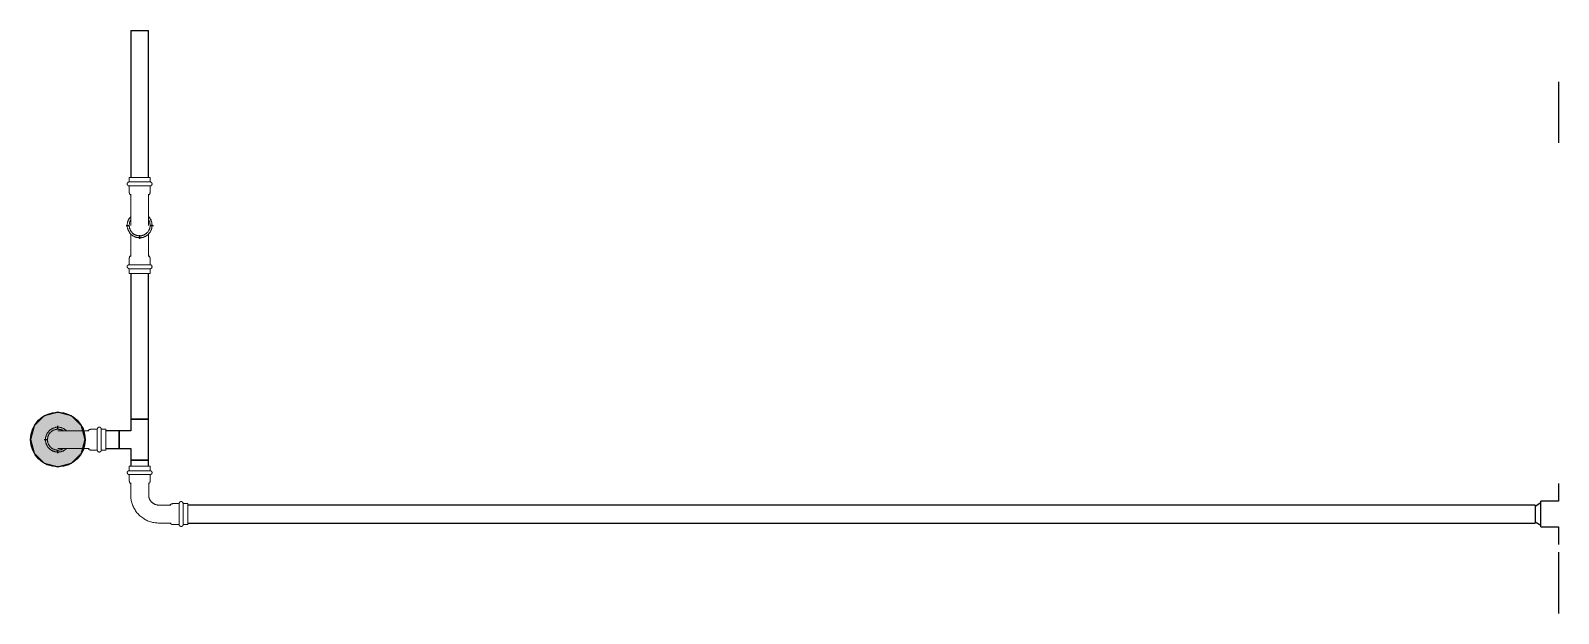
# Model space of a CAD drawing. Header units: inches. Extents: x -3327 to -1, y 8 to 1328.
# Drawn here: x -1638.5 to -1526.5, y 433.9 to 476.6 of the extents above; entities that cross this region are included whole.
import ezdxf

# ---------------------------------------------------------------- set-up
doc = ezdxf.new("R2010")
doc.units = ezdxf.units.IN
doc.header["$MEASUREMENT"] = 0
doc.layers.add('P-PIPE', color=3, linetype='Continuous', lineweight=9)
doc.layers.add('X - REF - FP', color=7, linetype='Continuous', true_color=0xb90000)

# ---------------------------------------------------------------- blocks, each defined once
blk = doc.blocks.new('Victaulic-VicPress316-Elbow 90-45deg Style P568_P571 - Standard-V2-SECOND LEVEL')
at = {"layer": 'P-PIPE'}
for p, q in [((-3203.7, 731.1), (-3203.7, 730.2)), ((-3202.39, 730.21), (-3202.39, 731.1)), ((-3203.81, 730.05), (-3203.81, 729.6)), ((-3203.05, 729.6), (-3203.81, 729.6)), ((-3202.28, 729.6), (-3203.05, 729.6)), ((-3202.28, 729.6), (-3202.28, 730.05)), ((-3203.81, 729.31), (-3203.81, 728.97)), ((-3203.05, 729.31), (-3203.81, 729.31)), ((-3203.81, 728.97), (-3203.05, 728.97)), ((-3202.28, 729.31), (-3203.05, 729.31)), ((-3203.05, 728.97), (-3202.28, 728.97)), ((-3202.28, 728.97), (-3202.28, 729.31))]:
    blk.add_line(p, q, dxfattribs=at)
at = {"layer": 'P-PIPE', "flags": 128}
for points in [[(-3203.05, 733.4), (-3203.08, 733.4), (-3203.12, 733.4), (-3203.16, 733.4), (-3203.19, 733.39), (-3203.23, 733.38), (-3203.26, 733.38), (-3203.3, 733.37), (-3203.33, 733.36), (-3203.37, 733.34), (-3203.4, 733.33), (-3203.43, 733.32), (-3203.47, 733.3), (-3203.5, 733.28), (-3203.53, 733.26), (-3203.56, 733.24), (-3203.59, 733.22), (-3203.62, 733.2), (-3203.65, 733.18), (-3203.67, 733.15), (-3203.7, 733.13), (-3203.73, 733.1), (-3203.75, 733.07), (-3203.77, 733.04), (-3203.79, 733.01), (-3203.81, 732.98), (-3203.83, 732.95), (-3203.85, 732.92), (-3203.87, 732.89), (-3203.88, 732.85), (-3203.9, 732.82), (-3203.91, 732.79), (-3203.92, 732.75), (-3203.93, 732.72), (-3203.94, 732.68), (-3203.94, 732.65), (-3203.95, 732.61), (-3203.95, 732.57), (-3203.96, 732.54), (-3203.96, 732.5), (-3203.96, 732.46), (-3203.96, 732.43), (-3203.95, 732.39), (-3203.95, 732.35), (-3203.94, 732.32), (-3203.93, 732.28), (-3203.93, 732.25), (-3203.91, 732.21), (-3203.9, 732.18), (-3203.89, 732.14), (-3203.88, 732.11), (-3203.86, 732.08), (-3203.84, 732.05), (-3203.82, 732.01), (-3203.8, 731.98), (-3203.78, 731.95), (-3203.76, 731.92), (-3203.74, 731.9), (-3203.71, 731.87)], [(-3203.05, 733.26), (-3203.08, 733.26), (-3203.11, 733.25), (-3203.14, 733.25), (-3203.17, 733.25), (-3203.2, 733.24), (-3203.23, 733.23), (-3203.26, 733.23), (-3203.29, 733.22), (-3203.32, 733.21), (-3203.34, 733.2), (-3203.37, 733.18), (-3203.4, 733.17), (-3203.43, 733.16), (-3203.45, 733.14), (-3203.48, 733.12), (-3203.5, 733.1), (-3203.53, 733.09), (-3203.55, 733.07), (-3203.57, 733.05), (-3203.6, 733.02), (-3203.62, 733), (-3203.64, 732.98), (-3203.66, 732.95), (-3203.67, 732.93), (-3203.69, 732.9), (-3203.71, 732.88), (-3203.72, 732.85), (-3203.74, 732.82), (-3203.75, 732.8), (-3203.76, 732.77), (-3203.77, 732.74), (-3203.78, 732.71), (-3203.79, 732.68), (-3203.8, 732.65), (-3203.8, 732.62), (-3203.81, 732.59), (-3203.81, 732.56), (-3203.81, 732.53), (-3203.81, 732.5), (-3203.81, 732.47), (-3203.81, 732.44), (-3203.81, 732.41), (-3203.8, 732.38), (-3203.8, 732.35), (-3203.79, 732.32), (-3203.78, 732.29), (-3203.78, 732.26), (-3203.77, 732.23), (-3203.76, 732.2), (-3203.74, 732.17), (-3203.73, 732.14), (-3203.72, 732.12), (-3203.7, 732.1)], [(-3202.39, 731.86), (-3202.37, 731.88), (-3202.34, 731.91), (-3202.32, 731.94), (-3202.3, 731.97), (-3202.28, 732), (-3202.26, 732.03), (-3202.24, 732.06), (-3202.23, 732.09), (-3202.21, 732.13), (-3202.2, 732.16), (-3202.18, 732.19), (-3202.17, 732.23), (-3202.16, 732.26), (-3202.15, 732.3), (-3202.15, 732.33), (-3202.14, 732.37), (-3202.14, 732.41), (-3202.14, 732.44), (-3202.13, 732.48), (-3202.13, 732.52), (-3202.14, 732.55), (-3202.14, 732.59), (-3202.14, 732.63), (-3202.15, 732.66), (-3202.16, 732.7), (-3202.17, 732.73), (-3202.18, 732.77), (-3202.19, 732.8), (-3202.2, 732.84), (-3202.22, 732.87), (-3202.23, 732.9), (-3202.25, 732.93), (-3202.27, 732.97), (-3202.29, 733), (-3202.31, 733.03), (-3202.33, 733.06), (-3202.35, 733.08), (-3202.38, 733.11), (-3202.4, 733.14), (-3202.43, 733.16), (-3202.46, 733.19), (-3202.49, 733.21), (-3202.51, 733.23), (-3202.55, 733.25), (-3202.58, 733.27), (-3202.61, 733.29), (-3202.64, 733.31), (-3202.67, 733.32), (-3202.71, 733.34), (-3202.74, 733.35), (-3202.78, 733.36), (-3202.81, 733.37), (-3202.85, 733.38), (-3202.88, 733.39), (-3202.92, 733.39), (-3202.95, 733.4), (-3202.99, 733.4), (-3203.03, 733.4), (-3203.05, 733.4)], [(-3202.39, 732.1), (-3202.37, 732.13), (-3202.36, 732.16), (-3202.34, 732.18), (-3202.33, 732.21), (-3202.32, 732.24), (-3202.31, 732.27), (-3202.3, 732.3), (-3202.3, 732.33), (-3202.29, 732.36), (-3202.29, 732.39), (-3202.28, 732.42), (-3202.28, 732.45), (-3202.28, 732.48), (-3202.28, 732.51), (-3202.28, 732.54), (-3202.28, 732.57), (-3202.29, 732.6), (-3202.29, 732.63), (-3202.3, 732.66), (-3202.31, 732.69), (-3202.32, 732.72), (-3202.33, 732.75), (-3202.34, 732.78), (-3202.35, 732.81), (-3202.36, 732.84), (-3202.38, 732.86), (-3202.39, 732.89), (-3202.41, 732.92), (-3202.43, 732.94), (-3202.44, 732.97), (-3202.46, 732.99), (-3202.48, 733.01), (-3202.51, 733.03), (-3202.53, 733.06), (-3202.55, 733.08), (-3202.58, 733.09), (-3202.6, 733.11), (-3202.62, 733.13), (-3202.65, 733.15), (-3202.68, 733.16), (-3202.7, 733.18), (-3202.73, 733.19), (-3202.76, 733.2), (-3202.79, 733.21), (-3202.82, 733.22), (-3202.85, 733.23), (-3202.88, 733.24), (-3202.91, 733.24), (-3202.94, 733.25), (-3202.97, 733.25), (-3203, 733.26), (-3203.03, 733.26), (-3203.05, 733.26)], [(-3203.7, 732.49), (-3203.7, 732.49), (-3203.7, 732.49), (-3203.7, 732.48), (-3203.7, 732.47), (-3203.7, 732.46), (-3203.7, 732.45), (-3203.7, 732.44), (-3203.7, 732.42), (-3203.7, 732.4), (-3203.7, 732.38), (-3203.7, 732.36), (-3203.7, 732.33), (-3203.7, 732.31), (-3203.7, 732.28), (-3203.7, 732.25), (-3203.7, 732.21), (-3203.7, 732.18), (-3203.7, 732.14), (-3203.7, 732.11), (-3203.7, 732.07), (-3203.7, 732.03), (-3203.7, 731.98), (-3203.7, 731.94), (-3203.7, 731.9), (-3203.7, 731.85), (-3203.7, 731.8), (-3203.7, 731.75), (-3203.7, 731.7), (-3203.7, 731.65), (-3203.7, 731.6), (-3203.7, 731.55), (-3203.7, 731.5), (-3203.7, 731.44), (-3203.7, 731.39), (-3203.7, 731.33), (-3203.7, 731.28), (-3203.7, 731.22), (-3203.7, 731.17), (-3203.7, 731.11), (-3203.7, 731.1)], [(-3202.39, 731.1), (-3202.39, 731.15), (-3202.39, 731.21), (-3202.39, 731.26), (-3202.39, 731.32), (-3202.39, 731.37), (-3202.39, 731.43), (-3202.39, 731.48), (-3202.39, 731.54), (-3202.39, 731.59), (-3202.39, 731.64), (-3202.39, 731.69), (-3202.39, 731.74), (-3202.39, 731.79), (-3202.39, 731.84), (-3202.39, 731.88), (-3202.39, 731.93), (-3202.39, 731.97), (-3202.39, 732.02), (-3202.39, 732.06), (-3202.39, 732.1), (-3202.39, 732.13), (-3202.39, 732.17), (-3202.39, 732.21), (-3202.39, 732.24), (-3202.39, 732.27), (-3202.39, 732.3), (-3202.39, 732.33), (-3202.39, 732.35), (-3202.39, 732.37), (-3202.39, 732.4), (-3202.39, 732.41), (-3202.39, 732.43), (-3202.39, 732.45), (-3202.39, 732.46), (-3202.39, 732.47), (-3202.39, 732.48), (-3202.39, 732.48), (-3202.39, 732.49), (-3202.39, 732.49), (-3202.39, 732.49)], [(-3203.81, 729.31), (-3203.82, 729.31), (-3203.82, 729.31), (-3203.83, 729.31), (-3203.84, 729.31), (-3203.84, 729.31), (-3203.85, 729.31), (-3203.85, 729.31), (-3203.86, 729.32), (-3203.86, 729.32), (-3203.87, 729.32), (-3203.87, 729.32), (-3203.88, 729.32), (-3203.88, 729.33), (-3203.89, 729.33), (-3203.89, 729.33), (-3203.9, 729.34), (-3203.9, 729.34), (-3203.91, 729.34), (-3203.91, 729.35), (-3203.92, 729.35), (-3203.92, 729.36), (-3203.92, 729.36), (-3203.93, 729.37), (-3203.93, 729.37), (-3203.93, 729.38), (-3203.94, 729.38), (-3203.94, 729.39), (-3203.94, 729.39), (-3203.95, 729.4), (-3203.95, 729.4), (-3203.95, 729.41), (-3203.95, 729.41), (-3203.95, 729.42), (-3203.95, 729.42), (-3203.96, 729.43), (-3203.96, 729.44), (-3203.96, 729.44), (-3203.96, 729.45), (-3203.96, 729.45), (-3203.96, 729.46), (-3203.96, 729.46), (-3203.96, 729.47), (-3203.96, 729.48), (-3203.96, 729.48), (-3203.95, 729.49), (-3203.95, 729.49), (-3203.95, 729.5), (-3203.95, 729.5), (-3203.95, 729.51), (-3203.94, 729.51), (-3203.94, 729.52), (-3203.94, 729.52), (-3203.94, 729.53), (-3203.93, 729.53), (-3203.93, 729.54), (-3203.93, 729.54), (-3203.92, 729.55), (-3203.92, 729.55), (-3203.92, 729.56), (-3203.91, 729.56), (-3203.91, 729.57), (-3203.9, 729.57), (-3203.9, 729.57), (-3203.89, 729.58), (-3203.89, 729.58), (-3203.88, 729.58), (-3203.88, 729.58), (-3203.87, 729.59), (-3203.87, 729.59), (-3203.86, 729.59), (-3203.86, 729.59), (-3203.85, 729.59), (-3203.84, 729.6), (-3203.84, 729.6), (-3203.83, 729.6), (-3203.83, 729.6), (-3203.82, 729.6), (-3203.82, 729.6), (-3203.81, 729.6)], [(-3203.81, 730.05), (-3203.81, 730.06), (-3203.81, 730.07), (-3203.81, 730.08), (-3203.81, 730.09), (-3203.81, 730.11), (-3203.8, 730.12), (-3203.8, 730.13), (-3203.8, 730.14), (-3203.8, 730.15), (-3203.79, 730.16), (-3203.79, 730.17), (-3203.78, 730.18), (-3203.78, 730.19), (-3203.77, 730.2), (-3203.76, 730.2), (-3203.76, 730.21), (-3203.75, 730.22), (-3203.74, 730.23), (-3203.74, 730.24), (-3203.73, 730.25), (-3203.72, 730.25), (-3203.71, 730.26), (-3203.71, 730.27), (-3203.7, 730.27)], [(-3203.05, 729.6), (-3203.08, 729.6), (-3203.11, 729.6), (-3203.14, 729.6), (-3203.17, 729.6), (-3203.2, 729.6), (-3203.23, 729.6), (-3203.26, 729.6), (-3203.29, 729.6), (-3203.32, 729.6), (-3203.34, 729.6), (-3203.37, 729.6), (-3203.4, 729.6), (-3203.43, 729.6), (-3203.45, 729.6), (-3203.48, 729.6), (-3203.5, 729.6), (-3203.53, 729.6), (-3203.55, 729.6), (-3203.57, 729.6), (-3203.6, 729.6), (-3203.62, 729.6), (-3203.64, 729.6), (-3203.66, 729.6), (-3203.67, 729.6), (-3203.69, 729.6), (-3203.71, 729.6), (-3203.72, 729.6), (-3203.74, 729.6), (-3203.75, 729.6), (-3203.76, 729.6), (-3203.77, 729.6), (-3203.78, 729.6), (-3203.79, 729.6), (-3203.8, 729.6), (-3203.8, 729.6), (-3203.81, 729.6), (-3203.81, 729.6), (-3203.81, 729.6), (-3203.81, 729.6), (-3203.81, 729.6)], [(-3203.81, 729.6), (-3203.81, 729.6), (-3203.81, 729.6), (-3203.81, 729.6), (-3203.8, 729.6), (-3203.8, 729.6), (-3203.79, 729.6), (-3203.78, 729.6), (-3203.77, 729.6)], [(-3202.28, 729.6), (-3202.28, 729.6), (-3202.28, 729.6), (-3202.29, 729.6), (-3202.29, 729.6), (-3202.29, 729.6), (-3202.3, 729.6), (-3202.31, 729.6), (-3202.32, 729.6), (-3202.33, 729.6), (-3202.34, 729.6), (-3202.35, 729.6), (-3202.37, 729.6), (-3202.38, 729.6), (-3202.4, 729.6), (-3202.41, 729.6), (-3202.43, 729.6), (-3202.45, 729.6), (-3202.47, 729.6), (-3202.49, 729.6), (-3202.51, 729.6), (-3202.53, 729.6), (-3202.56, 729.6), (-3202.58, 729.6), (-3202.61, 729.6), (-3202.63, 729.6), (-3202.66, 729.6), (-3202.68, 729.6), (-3202.71, 729.6), (-3202.74, 729.6), (-3202.77, 729.6), (-3202.8, 729.6), (-3202.83, 729.6), (-3202.86, 729.6), (-3202.89, 729.6), (-3202.92, 729.6), (-3202.95, 729.6), (-3202.98, 729.6), (-3203.01, 729.6), (-3203.04, 729.6), (-3203.05, 729.6)], [(-3202.39, 730.27), (-3202.38, 730.26), (-3202.37, 730.26), (-3202.36, 730.25), (-3202.36, 730.24), (-3202.35, 730.23), (-3202.34, 730.22), (-3202.33, 730.22), (-3202.33, 730.21), (-3202.32, 730.2), (-3202.32, 730.19), (-3202.31, 730.18), (-3202.31, 730.17), (-3202.3, 730.16), (-3202.3, 730.15), (-3202.29, 730.14), (-3202.29, 730.13), (-3202.29, 730.12), (-3202.29, 730.11), (-3202.28, 730.1), (-3202.28, 730.09), (-3202.28, 730.07), (-3202.28, 730.06), (-3202.28, 730.05), (-3202.28, 730.05)], [(-3202.32, 729.6), (-3202.31, 729.6), (-3202.3, 729.6), (-3202.3, 729.6), (-3202.29, 729.6), (-3202.29, 729.6), (-3202.28, 729.6), (-3202.28, 729.6), (-3202.28, 729.6), (-3202.28, 729.6)], [(-3202.28, 729.6), (-3202.27, 729.6), (-3202.27, 729.6), (-3202.26, 729.6), (-3202.26, 729.6), (-3202.25, 729.6), (-3202.24, 729.6), (-3202.24, 729.59), (-3202.23, 729.59), (-3202.23, 729.59), (-3202.22, 729.59), (-3202.22, 729.59), (-3202.21, 729.58), (-3202.21, 729.58), (-3202.2, 729.58), (-3202.2, 729.57), (-3202.19, 729.57), (-3202.19, 729.57), (-3202.18, 729.56), (-3202.18, 729.56), (-3202.18, 729.56), (-3202.17, 729.55), (-3202.17, 729.55), (-3202.16, 729.54), (-3202.16, 729.54), (-3202.16, 729.53), (-3202.15, 729.53), (-3202.15, 729.52), (-3202.15, 729.52), (-3202.15, 729.51), (-3202.14, 729.51), (-3202.14, 729.5), (-3202.14, 729.5), (-3202.14, 729.49), (-3202.14, 729.48), (-3202.14, 729.48), (-3202.14, 729.47), (-3202.13, 729.47), (-3202.13, 729.46), (-3202.13, 729.46), (-3202.13, 729.45), (-3202.13, 729.44), (-3202.13, 729.44), (-3202.14, 729.43), (-3202.14, 729.43), (-3202.14, 729.42), (-3202.14, 729.42), (-3202.14, 729.41), (-3202.14, 729.4), (-3202.14, 729.4), (-3202.15, 729.39), (-3202.15, 729.39), (-3202.15, 729.38), (-3202.16, 729.38), (-3202.16, 729.37), (-3202.16, 729.37), (-3202.17, 729.36), (-3202.17, 729.36), (-3202.17, 729.35), (-3202.18, 729.35), (-3202.18, 729.35), (-3202.19, 729.34), (-3202.19, 729.34), (-3202.19, 729.34), (-3202.2, 729.33), (-3202.2, 729.33), (-3202.21, 729.33), (-3202.21, 729.32), (-3202.22, 729.32), (-3202.23, 729.32), (-3202.23, 729.32), (-3202.24, 729.32), (-3202.24, 729.31), (-3202.25, 729.31), (-3202.25, 729.31), (-3202.26, 729.31), (-3202.26, 729.31), (-3202.27, 729.31), (-3202.28, 729.31), (-3202.28, 729.31)], [(-3203.77, 729.31), (-3203.78, 729.31), (-3203.79, 729.31), (-3203.8, 729.31), (-3203.8, 729.31), (-3203.81, 729.31), (-3203.81, 729.31), (-3203.81, 729.31), (-3203.81, 729.31), (-3203.81, 729.31)], [(-3203.81, 729.31), (-3203.81, 729.31), (-3203.81, 729.31), (-3203.81, 729.31), (-3203.8, 729.31), (-3203.8, 729.31), (-3203.79, 729.31), (-3203.78, 729.31), (-3203.77, 729.31), (-3203.76, 729.31), (-3203.75, 729.31), (-3203.74, 729.31), (-3203.73, 729.31), (-3203.71, 729.31), (-3203.7, 729.31), (-3203.68, 729.31), (-3203.66, 729.31), (-3203.64, 729.31), (-3203.62, 729.31), (-3203.6, 729.31), (-3203.58, 729.31), (-3203.56, 729.31), (-3203.53, 729.31), (-3203.51, 729.31), (-3203.49, 729.31), (-3203.46, 729.31), (-3203.43, 729.31), (-3203.41, 729.31), (-3203.38, 729.31), (-3203.35, 729.31), (-3203.32, 729.31), (-3203.29, 729.31), (-3203.27, 729.31), (-3203.24, 729.31), (-3203.21, 729.31), (-3203.18, 729.31), (-3203.15, 729.31), (-3203.12, 729.31), (-3203.08, 729.31), (-3203.05, 729.31), (-3203.05, 729.31)], [(-3203.05, 729.31), (-3203.02, 729.31), (-3202.98, 729.31), (-3202.95, 729.31), (-3202.92, 729.31), (-3202.89, 729.31), (-3202.86, 729.31), (-3202.83, 729.31), (-3202.8, 729.31), (-3202.78, 729.31), (-3202.75, 729.31), (-3202.72, 729.31), (-3202.69, 729.31), (-3202.67, 729.31), (-3202.64, 729.31), (-3202.61, 729.31), (-3202.59, 729.31), (-3202.56, 729.31), (-3202.54, 729.31), (-3202.52, 729.31), (-3202.5, 729.31), (-3202.48, 729.31), (-3202.46, 729.31), (-3202.44, 729.31), (-3202.42, 729.31), (-3202.4, 729.31), (-3202.39, 729.31), (-3202.37, 729.31), (-3202.36, 729.31), (-3202.34, 729.31), (-3202.33, 729.31), (-3202.32, 729.31), (-3202.31, 729.31), (-3202.3, 729.31), (-3202.3, 729.31), (-3202.29, 729.31), (-3202.29, 729.31), (-3202.28, 729.31), (-3202.28, 729.31), (-3202.28, 729.31), (-3202.28, 729.31)], [(-3202.28, 729.31), (-3202.28, 729.31), (-3202.28, 729.31), (-3202.29, 729.31), (-3202.29, 729.31), (-3202.29, 729.31), (-3202.3, 729.31), (-3202.31, 729.31), (-3202.32, 729.31)]]:
    blk.add_lwpolyline(points, dxfattribs=at)
blk = doc.blocks.new('Victaulic-VicPress316-Elbow 90-45deg Style P568_P571 - Standard-V38-SECOND LEVEL')
at = {"layer": 'P-PIPE'}
for p, q in [((-1629.86, 462.35), (-1629.86, 462.35)), ((-1631.17, 460.96), (-1631.17, 460.07)), ((-1629.86, 460.07), (-1629.86, 460.96)), ((-1631.28, 459.91), (-1631.28, 459.46)), ((-1630.51, 459.46), (-1631.28, 459.46)), ((-1629.75, 459.46), (-1630.51, 459.46)), ((-1629.75, 459.46), (-1629.75, 459.91)), ((-1631.28, 459.17), (-1631.28, 458.83)), ((-1630.51, 459.17), (-1631.28, 459.17)), ((-1631.28, 458.83), (-1630.51, 458.83)), ((-1629.75, 459.17), (-1630.51, 459.17)), ((-1630.51, 458.83), (-1629.75, 458.83)), ((-1629.75, 458.83), (-1629.75, 459.17))]:
    blk.add_line(p, q, dxfattribs=at)
at = {"layer": 'P-PIPE', "flags": 128}
for points in [[(-1631.17, 462.99), (-1631.19, 462.96), (-1631.22, 462.93), (-1631.24, 462.91), (-1631.26, 462.88), (-1631.28, 462.85), (-1631.3, 462.82), (-1631.32, 462.78), (-1631.34, 462.75), (-1631.35, 462.72), (-1631.37, 462.68), (-1631.38, 462.65), (-1631.39, 462.62), (-1631.4, 462.58), (-1631.41, 462.54), (-1631.41, 462.51), (-1631.42, 462.47), (-1631.42, 462.44), (-1631.43, 462.4), (-1631.43, 462.36), (-1631.43, 462.33), (-1631.42, 462.29), (-1631.42, 462.25), (-1631.42, 462.22), (-1631.41, 462.18), (-1631.4, 462.15), (-1631.39, 462.11), (-1631.38, 462.08), (-1631.37, 462.04), (-1631.36, 462.01), (-1631.34, 461.97), (-1631.33, 461.94), (-1631.31, 461.91), (-1631.29, 461.88), (-1631.27, 461.85), (-1631.25, 461.82), (-1631.23, 461.79), (-1631.21, 461.76), (-1631.18, 461.73), (-1631.16, 461.71), (-1631.13, 461.68), (-1631.1, 461.66), (-1631.08, 461.63), (-1631.05, 461.61), (-1631.02, 461.59), (-1630.99, 461.57), (-1630.95, 461.55), (-1630.92, 461.54), (-1630.89, 461.52), (-1630.85, 461.51), (-1630.82, 461.49), (-1630.79, 461.48), (-1630.75, 461.47), (-1630.72, 461.46), (-1630.68, 461.46), (-1630.64, 461.45), (-1630.61, 461.45), (-1630.57, 461.44), (-1630.53, 461.44), (-1630.51, 461.44)], [(-1630.33, 461.46), (-1630.3, 461.47), (-1630.26, 461.48), (-1630.23, 461.49), (-1630.19, 461.5), (-1630.16, 461.51), (-1630.13, 461.53), (-1630.09, 461.54), (-1630.06, 461.56), (-1630.03, 461.58), (-1630, 461.6), (-1629.97, 461.62), (-1629.94, 461.64), (-1629.91, 461.67), (-1629.89, 461.69), (-1629.86, 461.72), (-1629.84, 461.75), (-1629.81, 461.77), (-1629.79, 461.8), (-1629.77, 461.83), (-1629.75, 461.86), (-1629.73, 461.89), (-1629.71, 461.92), (-1629.69, 461.96), (-1629.68, 461.99), (-1629.66, 462.02), (-1629.65, 462.06), (-1629.64, 462.09), (-1629.63, 462.13), (-1629.62, 462.16), (-1629.62, 462.2), (-1629.61, 462.23), (-1629.61, 462.27), (-1629.6, 462.31), (-1629.6, 462.34), (-1629.6, 462.38), (-1629.61, 462.42), (-1629.61, 462.45), (-1629.61, 462.49), (-1629.62, 462.53), (-1629.63, 462.56), (-1629.64, 462.6), (-1629.65, 462.63), (-1629.66, 462.67), (-1629.67, 462.7), (-1629.69, 462.73), (-1629.7, 462.77), (-1629.72, 462.8), (-1629.74, 462.83), (-1629.76, 462.86), (-1629.78, 462.89), (-1629.8, 462.92), (-1629.82, 462.95), (-1629.85, 462.97)], [(-1631.17, 462.35), (-1631.17, 462.35), (-1631.17, 462.35), (-1631.17, 462.35)], [(-1631.17, 460.96), (-1631.17, 461.02), (-1631.17, 461.07), (-1631.17, 461.13), (-1631.17, 461.18), (-1631.17, 461.24), (-1631.17, 461.29), (-1631.17, 461.35), (-1631.17, 461.4), (-1631.17, 461.45), (-1631.17, 461.5), (-1631.17, 461.55), (-1631.17, 461.6), (-1631.17, 461.65), (-1631.17, 461.7), (-1631.17, 461.73)], [(-1629.86, 461.73), (-1629.86, 461.71), (-1629.86, 461.67), (-1629.86, 461.62), (-1629.86, 461.57), (-1629.86, 461.52), (-1629.86, 461.47), (-1629.86, 461.41), (-1629.86, 461.36), (-1629.86, 461.31), (-1629.86, 461.25), (-1629.86, 461.2), (-1629.86, 461.14), (-1629.86, 461.09), (-1629.86, 461.03), (-1629.86, 460.98), (-1629.86, 460.96)], [(-1630.51, 461.44), (-1630.48, 461.44), (-1630.44, 461.44), (-1630.41, 461.45), (-1630.37, 461.45), (-1630.34, 461.46)], [(-1631.28, 459.17), (-1631.29, 459.17), (-1631.29, 459.17), (-1631.3, 459.17), (-1631.3, 459.17), (-1631.31, 459.18), (-1631.32, 459.18), (-1631.32, 459.18), (-1631.33, 459.18), (-1631.33, 459.18), (-1631.34, 459.18), (-1631.34, 459.19), (-1631.35, 459.19), (-1631.35, 459.19), (-1631.36, 459.19), (-1631.36, 459.2), (-1631.37, 459.2), (-1631.37, 459.2), (-1631.38, 459.21), (-1631.38, 459.21), (-1631.39, 459.22), (-1631.39, 459.22), (-1631.39, 459.23), (-1631.4, 459.23), (-1631.4, 459.23), (-1631.4, 459.24), (-1631.41, 459.24), (-1631.41, 459.25), (-1631.41, 459.25), (-1631.41, 459.26), (-1631.42, 459.27), (-1631.42, 459.27), (-1631.42, 459.28), (-1631.42, 459.28), (-1631.42, 459.29), (-1631.42, 459.29), (-1631.43, 459.3), (-1631.43, 459.3), (-1631.43, 459.31), (-1631.43, 459.32), (-1631.43, 459.32), (-1631.43, 459.33), (-1631.43, 459.33), (-1631.43, 459.34), (-1631.42, 459.35), (-1631.42, 459.35), (-1631.42, 459.36), (-1631.42, 459.36), (-1631.42, 459.37), (-1631.42, 459.37), (-1631.41, 459.38), (-1631.41, 459.38), (-1631.41, 459.39), (-1631.41, 459.39), (-1631.4, 459.4), (-1631.4, 459.4), (-1631.4, 459.41), (-1631.39, 459.41), (-1631.39, 459.42), (-1631.38, 459.42), (-1631.38, 459.43), (-1631.38, 459.43), (-1631.37, 459.43), (-1631.37, 459.44), (-1631.36, 459.44), (-1631.36, 459.44), (-1631.35, 459.45), (-1631.35, 459.45), (-1631.34, 459.45), (-1631.34, 459.45), (-1631.33, 459.45), (-1631.32, 459.46), (-1631.32, 459.46), (-1631.31, 459.46), (-1631.31, 459.46), (-1631.3, 459.46), (-1631.3, 459.46), (-1631.29, 459.46), (-1631.28, 459.46), (-1631.28, 459.46)], [(-1631.28, 459.91), (-1631.28, 459.93), (-1631.28, 459.94), (-1631.28, 459.95), (-1631.28, 459.96), (-1631.28, 459.97), (-1631.27, 459.98), (-1631.27, 459.99), (-1631.27, 460), (-1631.26, 460.01), (-1631.26, 460.02), (-1631.26, 460.03), (-1631.25, 460.04), (-1631.25, 460.05), (-1631.24, 460.06), (-1631.23, 460.07), (-1631.23, 460.08), (-1631.22, 460.09), (-1631.21, 460.09), (-1631.21, 460.1), (-1631.2, 460.11), (-1631.19, 460.12), (-1631.18, 460.12), (-1631.17, 460.13), (-1631.17, 460.13)], [(-1630.51, 459.46), (-1630.55, 459.46), (-1630.58, 459.46), (-1630.61, 459.46), (-1630.64, 459.46), (-1630.67, 459.46), (-1630.7, 459.46), (-1630.73, 459.46), (-1630.76, 459.46), (-1630.79, 459.46), (-1630.81, 459.46), (-1630.84, 459.46), (-1630.87, 459.46), (-1630.9, 459.46), (-1630.92, 459.46), (-1630.95, 459.46), (-1630.97, 459.46), (-1631, 459.46), (-1631.02, 459.46), (-1631.04, 459.46), (-1631.06, 459.46), (-1631.09, 459.46), (-1631.11, 459.46), (-1631.12, 459.46), (-1631.14, 459.46), (-1631.16, 459.46), (-1631.18, 459.46), (-1631.19, 459.46), (-1631.2, 459.46), (-1631.22, 459.46), (-1631.23, 459.46), (-1631.24, 459.46), (-1631.25, 459.46), (-1631.26, 459.46), (-1631.26, 459.46), (-1631.27, 459.46), (-1631.27, 459.46), (-1631.28, 459.46), (-1631.28, 459.46), (-1631.28, 459.46), (-1631.28, 459.46)], [(-1631.28, 459.46), (-1631.28, 459.46), (-1631.28, 459.46), (-1631.28, 459.46), (-1631.27, 459.46), (-1631.27, 459.46), (-1631.26, 459.46), (-1631.25, 459.46), (-1631.24, 459.46)], [(-1629.75, 459.46), (-1629.75, 459.46), (-1629.75, 459.46), (-1629.75, 459.46), (-1629.76, 459.46), (-1629.76, 459.46), (-1629.77, 459.46), (-1629.78, 459.46), (-1629.79, 459.46), (-1629.8, 459.46), (-1629.81, 459.46), (-1629.82, 459.46), (-1629.84, 459.46), (-1629.85, 459.46), (-1629.87, 459.46), (-1629.88, 459.46), (-1629.9, 459.46), (-1629.92, 459.46), (-1629.94, 459.46), (-1629.96, 459.46), (-1629.98, 459.46), (-1630, 459.46), (-1630.03, 459.46), (-1630.05, 459.46), (-1630.08, 459.46), (-1630.1, 459.46), (-1630.13, 459.46), (-1630.15, 459.46), (-1630.18, 459.46), (-1630.21, 459.46), (-1630.24, 459.46), (-1630.27, 459.46), (-1630.3, 459.46), (-1630.32, 459.46), (-1630.35, 459.46), (-1630.38, 459.46), (-1630.42, 459.46), (-1630.45, 459.46), (-1630.48, 459.46), (-1630.51, 459.46), (-1630.51, 459.46)], [(-1629.86, 460.13), (-1629.85, 460.13), (-1629.84, 460.12), (-1629.83, 460.11), (-1629.82, 460.1), (-1629.82, 460.1), (-1629.81, 460.09), (-1629.8, 460.08), (-1629.8, 460.07), (-1629.79, 460.06), (-1629.79, 460.05), (-1629.78, 460.04), (-1629.78, 460.03), (-1629.77, 460.02), (-1629.77, 460.01), (-1629.76, 460), (-1629.76, 459.99), (-1629.76, 459.98), (-1629.75, 459.97), (-1629.75, 459.96), (-1629.75, 459.95), (-1629.75, 459.94), (-1629.75, 459.93), (-1629.75, 459.92), (-1629.75, 459.91)], [(-1629.79, 459.46), (-1629.78, 459.46), (-1629.77, 459.46), (-1629.77, 459.46), (-1629.76, 459.46), (-1629.76, 459.46), (-1629.75, 459.46), (-1629.75, 459.46), (-1629.75, 459.46), (-1629.75, 459.46)], [(-1629.75, 459.46), (-1629.74, 459.46), (-1629.74, 459.46), (-1629.73, 459.46), (-1629.73, 459.46), (-1629.72, 459.46), (-1629.71, 459.46), (-1629.71, 459.46), (-1629.7, 459.46), (-1629.7, 459.45), (-1629.69, 459.45), (-1629.69, 459.45), (-1629.68, 459.45), (-1629.68, 459.44), (-1629.67, 459.44), (-1629.67, 459.44), (-1629.66, 459.43), (-1629.66, 459.43), (-1629.65, 459.43), (-1629.65, 459.42), (-1629.64, 459.42), (-1629.64, 459.41), (-1629.64, 459.41), (-1629.63, 459.41), (-1629.63, 459.4), (-1629.63, 459.4), (-1629.62, 459.39), (-1629.62, 459.39), (-1629.62, 459.38), (-1629.62, 459.38), (-1629.61, 459.37), (-1629.61, 459.37), (-1629.61, 459.36), (-1629.61, 459.35), (-1629.61, 459.35), (-1629.61, 459.34), (-1629.6, 459.34), (-1629.6, 459.33), (-1629.6, 459.33), (-1629.6, 459.32), (-1629.6, 459.31), (-1629.6, 459.31), (-1629.6, 459.3), (-1629.6, 459.3), (-1629.61, 459.29), (-1629.61, 459.28), (-1629.61, 459.28), (-1629.61, 459.27), (-1629.61, 459.27), (-1629.61, 459.26), (-1629.62, 459.26), (-1629.62, 459.25), (-1629.62, 459.25), (-1629.62, 459.24), (-1629.63, 459.24), (-1629.63, 459.23), (-1629.63, 459.23), (-1629.64, 459.22), (-1629.64, 459.22), (-1629.65, 459.21), (-1629.65, 459.21), (-1629.65, 459.21), (-1629.66, 459.2), (-1629.66, 459.2), (-1629.67, 459.2), (-1629.67, 459.19), (-1629.68, 459.19), (-1629.68, 459.19), (-1629.69, 459.19), (-1629.69, 459.18), (-1629.7, 459.18), (-1629.71, 459.18), (-1629.71, 459.18), (-1629.72, 459.18), (-1629.72, 459.17), (-1629.73, 459.17), (-1629.73, 459.17), (-1629.74, 459.17), (-1629.75, 459.17), (-1629.75, 459.17)], [(-1631.24, 459.17), (-1631.25, 459.17), (-1631.26, 459.17), (-1631.26, 459.17), (-1631.27, 459.17), (-1631.27, 459.17), (-1631.28, 459.17), (-1631.28, 459.17), (-1631.28, 459.17), (-1631.28, 459.17)], [(-1631.28, 459.17), (-1631.28, 459.17), (-1631.28, 459.17), (-1631.28, 459.17), (-1631.27, 459.17), (-1631.27, 459.17), (-1631.26, 459.17), (-1631.25, 459.17), (-1631.24, 459.17), (-1631.23, 459.17), (-1631.22, 459.17), (-1631.21, 459.17), (-1631.19, 459.17), (-1631.18, 459.17), (-1631.16, 459.17), (-1631.15, 459.17), (-1631.13, 459.17), (-1631.11, 459.17), (-1631.09, 459.17), (-1631.07, 459.17), (-1631.05, 459.17), (-1631.03, 459.17), (-1631, 459.17), (-1630.98, 459.17), (-1630.95, 459.17), (-1630.93, 459.17), (-1630.9, 459.17), (-1630.88, 459.17), (-1630.85, 459.17), (-1630.82, 459.17), (-1630.79, 459.17), (-1630.76, 459.17), (-1630.73, 459.17), (-1630.71, 459.17), (-1630.68, 459.17), (-1630.65, 459.17), (-1630.61, 459.17), (-1630.58, 459.17), (-1630.55, 459.17), (-1630.52, 459.17), (-1630.51, 459.17)], [(-1630.51, 459.17), (-1630.48, 459.17), (-1630.45, 459.17), (-1630.42, 459.17), (-1630.39, 459.17), (-1630.36, 459.17), (-1630.33, 459.17), (-1630.3, 459.17), (-1630.27, 459.17), (-1630.24, 459.17), (-1630.22, 459.17), (-1630.19, 459.17), (-1630.16, 459.17), (-1630.13, 459.17), (-1630.11, 459.17), (-1630.08, 459.17), (-1630.06, 459.17), (-1630.03, 459.17), (-1630.01, 459.17), (-1629.99, 459.17), (-1629.97, 459.17), (-1629.94, 459.17), (-1629.92, 459.17), (-1629.91, 459.17), (-1629.89, 459.17), (-1629.87, 459.17), (-1629.85, 459.17), (-1629.84, 459.17), (-1629.83, 459.17), (-1629.81, 459.17), (-1629.8, 459.17), (-1629.79, 459.17), (-1629.78, 459.17), (-1629.77, 459.17), (-1629.77, 459.17), (-1629.76, 459.17), (-1629.76, 459.17), (-1629.75, 459.17), (-1629.75, 459.17), (-1629.75, 459.17), (-1629.75, 459.17)], [(-1629.75, 459.17), (-1629.75, 459.17), (-1629.75, 459.17), (-1629.75, 459.17), (-1629.76, 459.17), (-1629.76, 459.17), (-1629.77, 459.17), (-1629.78, 459.17), (-1629.79, 459.17)]]:
    blk.add_lwpolyline(points, dxfattribs=at)
blk = doc.blocks.new('Victaulic-VicPress316-Elbow 90-45deg Style P568_P571 - Standard-V65-SECOND LEVEL')
at = {"layer": 'P-PIPE'}
for p, q in [((-0.77, 3.52), (-0.77, 3.18)), ((0.77, 3.52), (-0.77, 3.52)), ((0.77, 3.18), (0.77, 3.52)), ((-0.77, 3.18), (0.77, 3.18)), ((-0.77, 2.89), (-0.77, 2.44)), ((-0.77, 2.89), (0.77, 2.89)), ((-0.66, 2.28), (-0.66, 1.39)), ((0.66, 1.39), (0.66, 2.28)), ((0.77, 2.44), (0.77, 2.89)), ((-3.18, 0.77), (-3.52, 0.77)), ((-3.52, 0.77), (-3.52, -0.77)), ((-3.18, -0.77), (-3.18, 0.77)), ((-2.44, 0.77), (-2.89, 0.77)), ((-2.89, -0.77), (-2.89, 0.77)), ((-1.39, 0.66), (-2.28, 0.66)), ((-3.52, -0.77), (-3.18, -0.77)), ((-2.89, -0.77), (-2.44, -0.77)), ((-2.28, -0.66), (-1.39, -0.66))]:
    blk.add_line(p, q, dxfattribs=at)
at = {"layer": 'P-PIPE', "flags": 128}
for points in [[(-0.77, 2.89), (-0.77, 2.89), (-0.78, 2.89), (-0.78, 2.89), (-0.79, 2.89), (-0.8, 2.89), (-0.8, 2.89), (-0.81, 2.9), (-0.81, 2.9), (-0.82, 2.9), (-0.82, 2.9), (-0.83, 2.9), (-0.83, 2.91), (-0.84, 2.91), (-0.84, 2.91), (-0.85, 2.92), (-0.85, 2.92), (-0.86, 2.92), (-0.86, 2.93), (-0.87, 2.93), (-0.87, 2.93), (-0.87, 2.94), (-0.88, 2.94), (-0.88, 2.95), (-0.89, 2.95), (-0.89, 2.96), (-0.89, 2.96), (-0.89, 2.97), (-0.9, 2.97), (-0.9, 2.98), (-0.9, 2.98), (-0.9, 2.99), (-0.91, 2.99), (-0.91, 3), (-0.91, 3.01), (-0.91, 3.01), (-0.91, 3.02), (-0.91, 3.02), (-0.91, 3.03), (-0.91, 3.03), (-0.91, 3.04), (-0.91, 3.05), (-0.91, 3.05), (-0.91, 3.06), (-0.91, 3.06), (-0.91, 3.07), (-0.91, 3.07), (-0.91, 3.08), (-0.9, 3.09), (-0.9, 3.09), (-0.9, 3.1), (-0.9, 3.1), (-0.89, 3.11), (-0.89, 3.11), (-0.89, 3.12), (-0.88, 3.12), (-0.88, 3.13), (-0.88, 3.13), (-0.87, 3.14), (-0.87, 3.14), (-0.86, 3.14), (-0.86, 3.15), (-0.86, 3.15), (-0.85, 3.15), (-0.85, 3.16), (-0.84, 3.16), (-0.84, 3.16), (-0.83, 3.17), (-0.83, 3.17), (-0.82, 3.17), (-0.82, 3.17), (-0.81, 3.17), (-0.8, 3.18), (-0.8, 3.18), (-0.79, 3.18), (-0.79, 3.18), (-0.78, 3.18), (-0.78, 3.18), (-0.77, 3.18), (-0.77, 3.18)], [(0.77, 3.18), (0.77, 3.18), (0.76, 3.18), (0.76, 3.18), (0.76, 3.18), (0.75, 3.18), (0.74, 3.18), (0.74, 3.18), (0.73, 3.18), (0.72, 3.18), (0.71, 3.18), (0.69, 3.18), (0.68, 3.18), (0.67, 3.18), (0.65, 3.18), (0.63, 3.18), (0.61, 3.18), (0.6, 3.18), (0.58, 3.18), (0.56, 3.18), (0.53, 3.18), (0.51, 3.18), (0.49, 3.18), (0.46, 3.18), (0.44, 3.18), (0.41, 3.18), (0.39, 3.18), (0.36, 3.18), (0.33, 3.18), (0.31, 3.18), (0.28, 3.18), (0.25, 3.18), (0.22, 3.18), (0.19, 3.18), (0.16, 3.18), (0.13, 3.18), (0.1, 3.18), (0.07, 3.18), (0.04, 3.18), (0.01, 3.18), (-0.02, 3.18), (-0.05, 3.18), (-0.08, 3.18), (-0.11, 3.18), (-0.14, 3.18), (-0.17, 3.18), (-0.2, 3.18), (-0.23, 3.18), (-0.26, 3.18), (-0.29, 3.18), (-0.32, 3.18), (-0.35, 3.18), (-0.37, 3.18), (-0.4, 3.18), (-0.43, 3.18), (-0.45, 3.18), (-0.48, 3.18), (-0.5, 3.18), (-0.52, 3.18), (-0.54, 3.18), (-0.57, 3.18), (-0.59, 3.18), (-0.6, 3.18), (-0.62, 3.18), (-0.64, 3.18), (-0.66, 3.18), (-0.67, 3.18), (-0.69, 3.18), (-0.7, 3.18), (-0.71, 3.18), (-0.72, 3.18), (-0.73, 3.18), (-0.74, 3.18), (-0.75, 3.18), (-0.75, 3.18), (-0.76, 3.18), (-0.76, 3.18), (-0.77, 3.18), (-0.77, 3.18), (-0.77, 3.18)], [(-0.77, 3.18), (-0.77, 3.18), (-0.76, 3.18), (-0.76, 3.18), (-0.76, 3.18), (-0.75, 3.18), (-0.74, 3.18), (-0.74, 3.18), (-0.73, 3.18)], [(-0.77, 2.89), (-0.77, 2.89), (-0.76, 2.89), (-0.76, 2.89), (-0.76, 2.89), (-0.75, 2.89), (-0.74, 2.89), (-0.74, 2.89), (-0.73, 2.89), (-0.72, 2.89), (-0.71, 2.89), (-0.69, 2.89), (-0.68, 2.89), (-0.67, 2.89), (-0.65, 2.89), (-0.63, 2.89), (-0.61, 2.89), (-0.6, 2.89), (-0.58, 2.89), (-0.56, 2.89), (-0.53, 2.89), (-0.51, 2.89), (-0.49, 2.89), (-0.46, 2.89), (-0.44, 2.89), (-0.41, 2.89), (-0.39, 2.89), (-0.36, 2.89), (-0.33, 2.89), (-0.31, 2.89), (-0.28, 2.89), (-0.25, 2.89), (-0.22, 2.89), (-0.19, 2.89), (-0.16, 2.89), (-0.13, 2.89), (-0.1, 2.89), (-0.07, 2.89), (-0.04, 2.89), (-0.01, 2.89), (0.02, 2.89), (0.05, 2.89), (0.08, 2.89), (0.11, 2.89), (0.14, 2.89), (0.17, 2.89), (0.2, 2.89), (0.23, 2.89), (0.26, 2.89), (0.29, 2.89), (0.32, 2.89), (0.35, 2.89), (0.37, 2.89), (0.4, 2.89), (0.43, 2.89), (0.45, 2.89), (0.48, 2.89), (0.5, 2.89), (0.52, 2.89), (0.54, 2.89), (0.57, 2.89), (0.59, 2.89), (0.6, 2.89), (0.62, 2.89), (0.64, 2.89), (0.66, 2.89), (0.67, 2.89), (0.69, 2.89), (0.7, 2.89), (0.71, 2.89), (0.72, 2.89), (0.73, 2.89), (0.74, 2.89), (0.75, 2.89), (0.75, 2.89), (0.76, 2.89), (0.76, 2.89), (0.77, 2.89), (0.77, 2.89), (0.77, 2.89)], [(-0.72, 2.89), (-0.73, 2.89), (-0.74, 2.89), (-0.75, 2.89), (-0.75, 2.89), (-0.76, 2.89), (-0.76, 2.89), (-0.77, 2.89), (-0.77, 2.89), (-0.77, 2.89)], [(-0.66, 2.22), (-0.67, 2.23), (-0.67, 2.23), (-0.68, 2.24), (-0.69, 2.25), (-0.7, 2.26), (-0.7, 2.27), (-0.71, 2.27), (-0.72, 2.28), (-0.72, 2.29), (-0.73, 2.3), (-0.73, 2.31), (-0.74, 2.32), (-0.74, 2.33), (-0.75, 2.34), (-0.75, 2.35), (-0.76, 2.36), (-0.76, 2.37), (-0.76, 2.38), (-0.76, 2.39), (-0.76, 2.4), (-0.77, 2.42), (-0.77, 2.43), (-0.77, 2.44), (-0.77, 2.44)], [(0.77, 2.44), (0.77, 2.43), (0.77, 2.42), (0.76, 2.41), (0.76, 2.4), (0.76, 2.38), (0.76, 2.37), (0.76, 2.36), (0.75, 2.35), (0.75, 2.34), (0.74, 2.33), (0.74, 2.32), (0.74, 2.31), (0.73, 2.3), (0.72, 2.29), (0.72, 2.29), (0.71, 2.28), (0.71, 2.27), (0.7, 2.26), (0.69, 2.25), (0.68, 2.24), (0.68, 2.24), (0.67, 2.23), (0.66, 2.22), (0.66, 2.22)], [(0.72, 3.18), (0.73, 3.18), (0.74, 3.18), (0.75, 3.18), (0.75, 3.18), (0.76, 3.18), (0.76, 3.18), (0.77, 3.18), (0.77, 3.18), (0.77, 3.18)], [(0.77, 2.89), (0.77, 2.89), (0.76, 2.89), (0.76, 2.89), (0.76, 2.89), (0.75, 2.89), (0.74, 2.89), (0.74, 2.89), (0.73, 2.89)], [(0.77, 3.18), (0.77, 3.18), (0.78, 3.18), (0.78, 3.18), (0.79, 3.18), (0.8, 3.18), (0.8, 3.18), (0.81, 3.18), (0.81, 3.17), (0.82, 3.17), (0.82, 3.17), (0.83, 3.17), (0.83, 3.17), (0.84, 3.16), (0.84, 3.16), (0.85, 3.16), (0.85, 3.15), (0.86, 3.15), (0.86, 3.15), (0.87, 3.14), (0.87, 3.14), (0.87, 3.13), (0.88, 3.13), (0.88, 3.12), (0.89, 3.12), (0.89, 3.11), (0.89, 3.11), (0.89, 3.1), (0.9, 3.1), (0.9, 3.09), (0.9, 3.09), (0.9, 3.08), (0.91, 3.08), (0.91, 3.07), (0.91, 3.07), (0.91, 3.06), (0.91, 3.05), (0.91, 3.05), (0.91, 3.04), (0.91, 3.04), (0.91, 3.03), (0.91, 3.03), (0.91, 3.02), (0.91, 3.01), (0.91, 3.01), (0.91, 3), (0.91, 3), (0.91, 2.99), (0.9, 2.99), (0.9, 2.98), (0.9, 2.98), (0.9, 2.97), (0.89, 2.97), (0.89, 2.96), (0.89, 2.96), (0.88, 2.95), (0.88, 2.95), (0.88, 2.94), (0.87, 2.94), (0.87, 2.93), (0.86, 2.93), (0.86, 2.92), (0.86, 2.92), (0.85, 2.92), (0.85, 2.91), (0.84, 2.91), (0.84, 2.91), (0.83, 2.91), (0.83, 2.9), (0.82, 2.9), (0.82, 2.9), (0.81, 2.9), (0.8, 2.9), (0.8, 2.89), (0.79, 2.89), (0.79, 2.89), (0.78, 2.89), (0.78, 2.89), (0.77, 2.89), (0.77, 2.89)], [(-0.66, 1.39), (-0.66, 1.36), (-0.66, 1.33), (-0.66, 1.3), (-0.67, 1.28), (-0.67, 1.25), (-0.68, 1.22), (-0.69, 1.19), (-0.69, 1.16), (-0.7, 1.13), (-0.72, 1.11), (-0.73, 1.08), (-0.74, 1.05), (-0.75, 1.03), (-0.77, 1), (-0.79, 0.98), (-0.8, 0.95), (-0.82, 0.93), (-0.84, 0.91), (-0.86, 0.89), (-0.88, 0.87), (-0.9, 0.85), (-0.92, 0.83), (-0.95, 0.81), (-0.97, 0.79), (-1, 0.77), (-1.02, 0.76), (-1.05, 0.74), (-1.07, 0.73), (-1.1, 0.72), (-1.13, 0.71), (-1.15, 0.7), (-1.18, 0.69), (-1.21, 0.68), (-1.24, 0.67), (-1.27, 0.67), (-1.3, 0.66), (-1.33, 0.66), (-1.36, 0.66), (-1.39, 0.66), (-1.39, 0.66)], [(-1.39, -0.66), (-1.31, -0.66), (-1.23, -0.65), (-1.15, -0.64), (-1.07, -0.63), (-0.99, -0.62), (-0.91, -0.6), (-0.83, -0.58), (-0.75, -0.55), (-0.67, -0.53), (-0.59, -0.5), (-0.52, -0.46), (-0.45, -0.43), (-0.37, -0.39), (-0.3, -0.34), (-0.24, -0.3), (-0.17, -0.25), (-0.1, -0.2), (-0.04, -0.15), (0.02, -0.09), (0.08, -0.04), (0.13, 0.02), (0.19, 0.09), (0.24, 0.15), (0.29, 0.22), (0.33, 0.29), (0.38, 0.35), (0.42, 0.43), (0.45, 0.5), (0.49, 0.57), (0.52, 0.65), (0.55, 0.73), (0.57, 0.81), (0.59, 0.88), (0.61, 0.96), (0.63, 1.04), (0.64, 1.13), (0.65, 1.21), (0.65, 1.29), (0.66, 1.37), (0.66, 1.39)], [(-3.18, 0.77), (-3.18, 0.77), (-3.18, 0.78), (-3.18, 0.78), (-3.18, 0.79), (-3.18, 0.8), (-3.18, 0.8), (-3.18, 0.81), (-3.17, 0.81), (-3.17, 0.82), (-3.17, 0.82), (-3.17, 0.83), (-3.17, 0.83), (-3.16, 0.84), (-3.16, 0.84), (-3.16, 0.85), (-3.15, 0.85), (-3.15, 0.86), (-3.15, 0.86), (-3.14, 0.87), (-3.14, 0.87), (-3.13, 0.87), (-3.13, 0.88), (-3.12, 0.88), (-3.12, 0.89), (-3.11, 0.89), (-3.11, 0.89), (-3.1, 0.89), (-3.1, 0.9), (-3.09, 0.9), (-3.09, 0.9), (-3.08, 0.9), (-3.08, 0.91), (-3.07, 0.91), (-3.07, 0.91), (-3.06, 0.91)], [(-3.18, 0.77), (-3.18, 0.77), (-3.18, 0.76), (-3.18, 0.76), (-3.18, 0.76), (-3.18, 0.75), (-3.18, 0.74), (-3.18, 0.74), (-3.18, 0.73), (-3.18, 0.72), (-3.18, 0.71), (-3.18, 0.69), (-3.18, 0.68), (-3.18, 0.67), (-3.18, 0.65), (-3.18, 0.63), (-3.18, 0.61), (-3.18, 0.6), (-3.18, 0.58), (-3.18, 0.56), (-3.18, 0.53), (-3.18, 0.51), (-3.18, 0.49), (-3.18, 0.46), (-3.18, 0.44), (-3.18, 0.41), (-3.18, 0.39), (-3.18, 0.36), (-3.18, 0.33), (-3.18, 0.31), (-3.18, 0.28), (-3.18, 0.25), (-3.18, 0.22), (-3.18, 0.19), (-3.18, 0.16), (-3.18, 0.13), (-3.18, 0.1), (-3.18, 0.07), (-3.18, 0.04), (-3.18, 0.01), (-3.18, -0.02), (-3.18, -0.05), (-3.18, -0.08), (-3.18, -0.11), (-3.18, -0.14), (-3.18, -0.17), (-3.18, -0.2), (-3.18, -0.23), (-3.18, -0.26), (-3.18, -0.29), (-3.18, -0.32), (-3.18, -0.35), (-3.18, -0.37), (-3.18, -0.4), (-3.18, -0.43), (-3.18, -0.45), (-3.18, -0.48), (-3.18, -0.5), (-3.18, -0.52), (-3.18, -0.54), (-3.18, -0.57), (-3.18, -0.59), (-3.18, -0.6), (-3.18, -0.62), (-3.18, -0.64), (-3.18, -0.66), (-3.18, -0.67), (-3.18, -0.69), (-3.18, -0.7), (-3.18, -0.71), (-3.18, -0.72), (-3.18, -0.73), (-3.18, -0.74), (-3.18, -0.75), (-3.18, -0.75), (-3.18, -0.76), (-3.18, -0.76), (-3.18, -0.77), (-3.18, -0.77), (-3.18, -0.77)], [(-3.18, 0.72), (-3.18, 0.73), (-3.18, 0.74), (-3.18, 0.75), (-3.18, 0.75), (-3.18, 0.76), (-3.18, 0.76), (-3.18, 0.77), (-3.18, 0.77), (-3.18, 0.77)], [(-3.06, 0.91), (-3.05, 0.91), (-3.05, 0.91), (-3.04, 0.91), (-3.04, 0.91), (-3.03, 0.91), (-3.03, 0.91), (-3.02, 0.91), (-3.01, 0.91), (-3.01, 0.91), (-3, 0.91), (-3, 0.91), (-2.99, 0.91), (-2.99, 0.9), (-2.98, 0.9), (-2.98, 0.9), (-2.97, 0.9), (-2.97, 0.89), (-2.96, 0.89), (-2.96, 0.89), (-2.95, 0.88), (-2.95, 0.88), (-2.94, 0.88), (-2.94, 0.87), (-2.93, 0.87), (-2.93, 0.86), (-2.92, 0.86), (-2.92, 0.86), (-2.92, 0.85), (-2.91, 0.85), (-2.91, 0.84), (-2.91, 0.84), (-2.91, 0.83), (-2.9, 0.83), (-2.9, 0.82), (-2.9, 0.82), (-2.9, 0.81), (-2.9, 0.8), (-2.89, 0.8), (-2.89, 0.79), (-2.89, 0.79), (-2.89, 0.78), (-2.89, 0.78), (-2.89, 0.77), (-2.89, 0.77)], [(-2.89, -0.77), (-2.89, -0.77), (-2.89, -0.76), (-2.89, -0.76), (-2.89, -0.76), (-2.89, -0.75), (-2.89, -0.74), (-2.89, -0.74), (-2.89, -0.73), (-2.89, -0.72), (-2.89, -0.71), (-2.89, -0.69), (-2.89, -0.68), (-2.89, -0.67), (-2.89, -0.65), (-2.89, -0.63), (-2.89, -0.61), (-2.89, -0.6), (-2.89, -0.58), (-2.89, -0.56), (-2.89, -0.53), (-2.89, -0.51), (-2.89, -0.49), (-2.89, -0.46), (-2.89, -0.44), (-2.89, -0.41), (-2.89, -0.39), (-2.89, -0.36), (-2.89, -0.33), (-2.89, -0.31), (-2.89, -0.28), (-2.89, -0.25), (-2.89, -0.22), (-2.89, -0.19), (-2.89, -0.16), (-2.89, -0.13), (-2.89, -0.1), (-2.89, -0.07), (-2.89, -0.04), (-2.89, -0.01), (-2.89, 0.02), (-2.89, 0.05), (-2.89, 0.08), (-2.89, 0.11), (-2.89, 0.14), (-2.89, 0.17), (-2.89, 0.2), (-2.89, 0.23), (-2.89, 0.26), (-2.89, 0.29), (-2.89, 0.32), (-2.89, 0.35), (-2.89, 0.37), (-2.89, 0.4), (-2.89, 0.43), (-2.89, 0.45), (-2.89, 0.48), (-2.89, 0.5), (-2.89, 0.52), (-2.89, 0.54), (-2.89, 0.57), (-2.89, 0.59), (-2.89, 0.6), (-2.89, 0.62), (-2.89, 0.64), (-2.89, 0.66), (-2.89, 0.67), (-2.89, 0.69), (-2.89, 0.7), (-2.89, 0.71), (-2.89, 0.72), (-2.89, 0.73), (-2.89, 0.74), (-2.89, 0.75), (-2.89, 0.75), (-2.89, 0.76), (-2.89, 0.76), (-2.89, 0.77), (-2.89, 0.77), (-2.89, 0.77)], [(-2.89, 0.77), (-2.89, 0.77), (-2.89, 0.76), (-2.89, 0.76), (-2.89, 0.76), (-2.89, 0.75), (-2.89, 0.74), (-2.89, 0.74), (-2.89, 0.73)], [(-2.44, 0.77), (-2.43, 0.77), (-2.42, 0.77), (-2.41, 0.76), (-2.4, 0.76), (-2.38, 0.76), (-2.37, 0.76), (-2.36, 0.76), (-2.35, 0.75), (-2.34, 0.75), (-2.33, 0.74), (-2.32, 0.74), (-2.31, 0.74), (-2.3, 0.73), (-2.29, 0.72), (-2.29, 0.72), (-2.28, 0.71), (-2.27, 0.71), (-2.26, 0.7), (-2.25, 0.69), (-2.24, 0.68), (-2.24, 0.68), (-2.23, 0.67), (-2.22, 0.66), (-2.22, 0.66)], [(-3.18, -0.77), (-3.18, -0.77), (-3.18, -0.76), (-3.18, -0.76), (-3.18, -0.76), (-3.18, -0.75), (-3.18, -0.74), (-3.18, -0.74), (-3.18, -0.73)], [(-2.89, -0.77), (-2.89, -0.77), (-2.89, -0.78), (-2.89, -0.78), (-2.89, -0.79), (-2.89, -0.8), (-2.89, -0.8), (-2.9, -0.81), (-2.9, -0.81), (-2.9, -0.82), (-2.9, -0.82), (-2.9, -0.83), (-2.91, -0.83), (-2.91, -0.84), (-2.91, -0.84), (-2.92, -0.85), (-2.92, -0.85), (-2.92, -0.86), (-2.93, -0.86), (-2.93, -0.87), (-2.93, -0.87), (-2.94, -0.87), (-2.94, -0.88), (-2.95, -0.88), (-2.95, -0.89), (-2.96, -0.89), (-2.96, -0.89), (-2.97, -0.89), (-2.97, -0.9), (-2.98, -0.9), (-2.98, -0.9), (-2.99, -0.9), (-2.99, -0.91), (-3, -0.91), (-3.01, -0.91), (-3.01, -0.91), (-3.02, -0.91), (-3.02, -0.91), (-3.03, -0.91), (-3.03, -0.91), (-3.04, -0.91), (-3.05, -0.91), (-3.05, -0.91), (-3.06, -0.91), (-3.06, -0.91), (-3.07, -0.91), (-3.07, -0.91), (-3.08, -0.91), (-3.09, -0.9), (-3.09, -0.9), (-3.1, -0.9), (-3.1, -0.9), (-3.11, -0.89), (-3.11, -0.89), (-3.12, -0.89), (-3.12, -0.88), (-3.13, -0.88), (-3.13, -0.88), (-3.14, -0.87), (-3.14, -0.87), (-3.14, -0.86), (-3.15, -0.86), (-3.15, -0.86), (-3.15, -0.85), (-3.16, -0.85), (-3.16, -0.84), (-3.16, -0.84), (-3.17, -0.83), (-3.17, -0.83), (-3.17, -0.82), (-3.17, -0.82), (-3.17, -0.81), (-3.18, -0.8), (-3.18, -0.8), (-3.18, -0.79), (-3.18, -0.79), (-3.18, -0.78), (-3.18, -0.78), (-3.18, -0.77), (-3.18, -0.77)], [(-2.89, -0.72), (-2.89, -0.73), (-2.89, -0.74), (-2.89, -0.75), (-2.89, -0.75), (-2.89, -0.76), (-2.89, -0.76), (-2.89, -0.77), (-2.89, -0.77), (-2.89, -0.77)], [(-2.22, -0.66), (-2.23, -0.67), (-2.23, -0.67), (-2.24, -0.68), (-2.25, -0.69), (-2.26, -0.7), (-2.27, -0.7), (-2.27, -0.71), (-2.28, -0.72), (-2.29, -0.72), (-2.3, -0.73), (-2.31, -0.73), (-2.32, -0.74), (-2.33, -0.74), (-2.34, -0.75), (-2.35, -0.75), (-2.36, -0.76), (-2.37, -0.76), (-2.38, -0.76), (-2.39, -0.76), (-2.4, -0.76), (-2.42, -0.77), (-2.43, -0.77), (-2.44, -0.77), (-2.44, -0.77)]]:
    blk.add_lwpolyline(points, dxfattribs=at)

msp = doc.modelspace()

# ---------------------------------------------------------------- hatches: boundary and pattern name
at = {"layer": 'X - REF - FP'}
h = msp.add_hatch(color=256, dxfattribs=at)
edge = h.paths.add_edge_path(flags=0)
edge.add_arc((-1636.51, 446.64), 2, 0, 360)
msp.add_hatch(color=256, dxfattribs=at).paths.add_polyline_path([(-1636.51, 444.64), (-1635.51, 444.9), (-1634.78, 445.64), (-1634.51, 446.64), (-1634.78, 447.64), (-1635.51, 448.37), (-1636.51, 448.64), (-1637.51, 448.37), (-1638.25, 447.64), (-1638.51, 446.64), (-1638.25, 445.64), (-1637.51, 444.9)], flags=0)

# ---------------------------------------------------------------- linework, layer by layer
for p, q in [((-1631.17, 476.64), (-1631.17, 465.87)), ((-1631.17, 476.64), (-1629.86, 476.64)), ((-1629.86, 465.87), (-1629.86, 476.64)), ((-1526.47, 472.88), (-1526.47, 468.39)), ((-1631.51, 462.35), (-1631.25, 462.35)), ((-1629.78, 462.35), (-1629.51, 462.35)), ((-1630.51, 461.35), (-1630.51, 461.62)), ((-1631.17, 458.83), (-1631.17, 448.13)), ((-1629.86, 448.13), (-1629.86, 458.83)), ((-1637.51, 448.37), (-1638.25, 447.64)), ((-1636.51, 448.64), (-1637.51, 448.37)), ((-1635.51, 448.37), (-1636.51, 448.64)), ((-1634.78, 447.64), (-1635.51, 448.37)), ((-1638.25, 447.64), (-1638.51, 446.64)), ((-1636.51, 447.37), (-1636.51, 447.64)), ((-1634.51, 446.64), (-1634.78, 447.64)), ((-1632.01, 447.29), (-1632.99, 447.29)), ((-1632.01, 447.29), (-1632.01, 445.98)), ((-1631.17, 447.29), (-1632.01, 447.29)), ((-1632.01, 447.27), (-1632.01, 447.29)), ((-1632.01, 447.2), (-1632.01, 447.27)), ((-1632.01, 447.1), (-1632.01, 447.2)), ((-1632.01, 446.96), (-1632.01, 447.1)), ((-1631.17, 448.13), (-1631.17, 447.29)), ((-1631.17, 448.13), (-1631.15, 448.13)), ((-1629.86, 448.13), (-1631.17, 448.13)), ((-1631.15, 448.13), (-1631.08, 448.13)), ((-1631.08, 448.13), (-1630.98, 448.13)), ((-1630.98, 448.13), (-1630.84, 448.13)), ((-1630.84, 448.13), (-1630.69, 448.13)), ((-1630.69, 448.13), (-1630.34, 448.13)), ((-1630.34, 448.13), (-1630.19, 448.13)), ((-1630.19, 448.13), (-1630.05, 448.13)), ((-1630.05, 448.13), (-1629.95, 448.13)), ((-1629.95, 448.13), (-1629.88, 448.13)), ((-1629.88, 448.13), (-1629.86, 448.13)), ((-1629.86, 445.14), (-1629.86, 448.13)), ((-1638.51, 446.64), (-1638.25, 445.64)), ((-1637.51, 446.64), (-1637.25, 446.64)), ((-1634.78, 445.64), (-1634.51, 446.64)), ((-1632.99, 445.98), (-1632.01, 445.98)), ((-1632.01, 446.81), (-1632.01, 446.96)), ((-1632.01, 446.46), (-1632.01, 446.81)), ((-1632.01, 446.31), (-1632.01, 446.46)), ((-1632.01, 446.17), (-1632.01, 446.31)), ((-1632.01, 446.07), (-1632.01, 446.17)), ((-1632.01, 446), (-1632.01, 446.07)), ((-1632.01, 445.98), (-1632.01, 446)), ((-1632.01, 445.98), (-1631.17, 445.98)), ((-1631.17, 445.98), (-1631.17, 445.14)), ((-1638.25, 445.64), (-1637.51, 444.9)), ((-1637.51, 444.9), (-1636.51, 444.64)), ((-1636.51, 445.64), (-1636.51, 445.9)), ((-1636.51, 444.64), (-1635.51, 444.9)), ((-1635.51, 444.9), (-1634.78, 445.64)), ((-1631.17, 445.14), (-1631.17, 444.7)), ((-1631.17, 445.14), (-1629.86, 445.14)), ((-1631.15, 445.14), (-1631.17, 445.14)), ((-1631.08, 445.14), (-1631.15, 445.14)), ((-1630.98, 445.14), (-1631.08, 445.14)), ((-1630.84, 445.14), (-1630.98, 445.14)), ((-1630.69, 445.14), (-1630.84, 445.14)), ((-1630.34, 445.14), (-1630.69, 445.14)), ((-1630.19, 445.14), (-1630.34, 445.14)), ((-1630.05, 445.14), (-1630.19, 445.14)), ((-1629.95, 445.14), (-1630.05, 445.14)), ((-1629.88, 445.14), (-1629.95, 445.14)), ((-1629.86, 445.14), (-1629.88, 445.14)), ((-1629.86, 444.7), (-1629.86, 445.14)), ((-1526.47, 443.43), (-1526.47, 442.13)), ((-1528.17, 441.84), (-1626.99, 441.84)), ((-1527.76, 441.99), (-1528.17, 441.74)), ((-1528.17, 441.84), (-1528.17, 440.52)), ((-1526.47, 442.13), (-1527.76, 442.13)), ((-1527.76, 440.23), (-1527.76, 442.13)), ((-1626.99, 440.52), (-1528.17, 440.52)), ((-1528.17, 440.62), (-1527.76, 440.37)), ((-1527.76, 440.23), (-1526.47, 440.23)), ((-1526.47, 440.23), (-1526.47, 438.94)), ((-1526.47, 438.38), (-1526.47, 433.89))]:
    msp.add_line(p, q, dxfattribs=at)
msp.add_circle((-1636.51, 446.64), 2, dxfattribs=at)

# ---------------------------------------------------------------- block references
for name, p, rotation in [('Victaulic-VicPress316-Elbow 90-45deg Style P568_P571 - Standard-V2-SECOND LEVEL', (-4833.56, 1194.84), 180), ('Victaulic-VicPress316-Elbow 90-45deg Style P568_P571 - Standard-V2-SECOND LEVEL', (-904.02, 3649.68), 90), ('Victaulic-VicPress316-Elbow 90-45deg Style P568_P571 - Standard-V65-SECOND LEVEL', (-1630.51, 441.18), 270)]:
    msp.add_blockref(name, p, dxfattribs=dict(at, rotation=rotation))
msp.add_blockref('Victaulic-VicPress316-Elbow 90-45deg Style P568_P571 - Standard-V38-SECOND LEVEL', (0, 0), dxfattribs=at)

doc.saveas('drawing.dxf')
